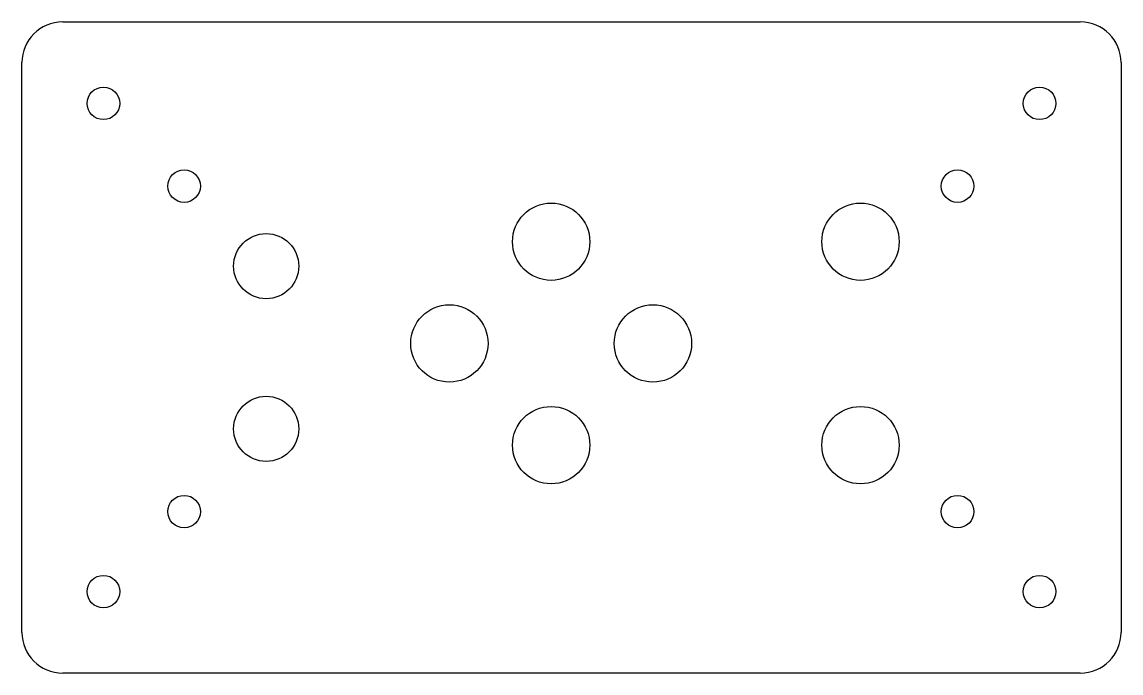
# Model space of a CAD drawing. Header units: millimetres. Extents: x 0 to 135, y 0 to 80.
import ezdxf

# ---------------------------------------------------------------- set-up
doc = ezdxf.new("R2010")
doc.units = ezdxf.units.MM
doc.header["$LTSCALE"] = 10
doc.layers.get('0').update_dxf_attribs({"linetype": 'CONTINUOUS'})

msp = doc.modelspace()

# ---------------------------------------------------------------- linework, layer by layer
at = {"linetype": 'CONTINUOUS'}
for points in [[(5, 80), (130, 80)], [(0, 5), (0, 75)], [(135, 75), (135, 5)], [(130, 0), (5, 0)]]:
    msp.add_lwpolyline(points, dxfattribs=at)
for centre, radius in [((10, 70), 2), ((125, 70), 2), ((19.92, 59.83), 2), ((114.92, 59.83), 2), ((65, 53), 4.75), ((103, 53), 4.75), ((30, 50), 4), ((52.5, 40.5), 4.75), ((77.5, 40.5), 4.75), ((30, 30), 4), ((65, 28), 4.75), ((103, 28), 4.75), ((19.92, 19.83), 2), ((114.92, 19.83), 2), ((10, 10), 2), ((125, 10), 2)]:
    msp.add_circle(centre, radius, dxfattribs=at)
for centre, start, end in [((5, 75), 90, 180), ((130, 75), 0, 90), ((5, 5), 180, 270), ((130, 5), 270, 0)]:
    msp.add_arc(centre, 5, start, end, dxfattribs=at)

doc.saveas('drawing.dxf')
